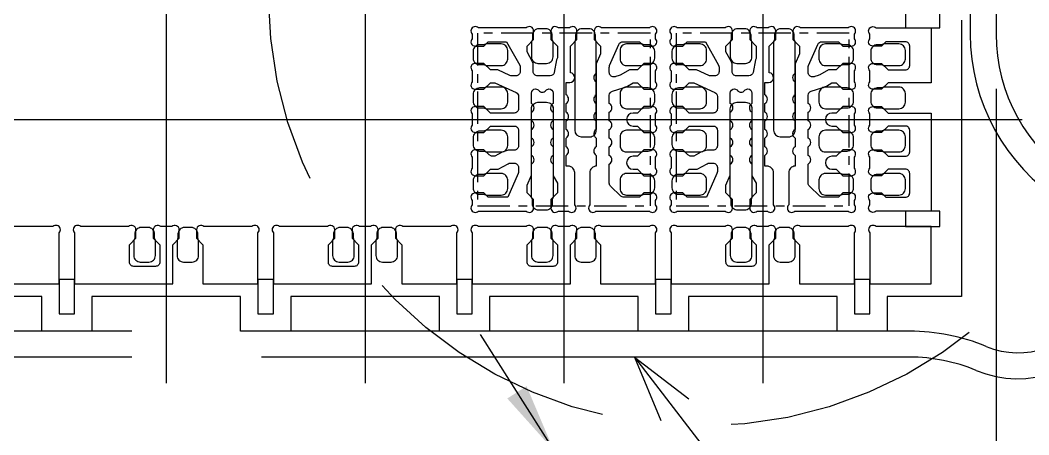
# Model space of a CAD drawing. Extents: x -105 to 405, y -68 to 126.
# Drawn here: x 281.76 to 293.43, y 32.78 to 37.57 of the extents above; entities that cross this region are included whole.
import ezdxf

# ---------------------------------------------------------------- set-up
doc = ezdxf.new("R2010")
doc.units = 0
for name, pattern in [('CENTER', [12, 7.5, -1.5, 1.5, -1.5]), ('DASHED', [4.5, 3, -1.5]), ('PHANTOM', [15, 7.5, -1.5, 1.5, -1.5, 1.5, -1.5])]:
    doc.linetypes.add(name, pattern=pattern)
doc.layers.add('2', color=7, linetype='CONTINUOUS')
doc.layers.add('2D', color=4, linetype='CONTINUOUS')

msp = doc.modelspace()

# ---------------------------------------------------------------- linework, layer by layer
at = {"layer": '2', "linetype": 'CONTINUOUS'}
for points in [[(287.727, 36.7799, -0.2229144), (287.7645, 36.7599, 0.5), (287.8445, 36.7599, -0.2229144), (287.882, 36.7799, -0.4014543), (287.9295, 36.7296), (287.9295, 36.6101, 0.093662), (287.913, 36.5968, -0.168872), (287.9295, 36.5504), (287.9295, 35.7749), (287.9795, 35.6883), (287.9795, 35.5749), (287.9045, 35.4999), (287.9045, 35.3999, 0.6718011), (287.9902, 35.3649), (288.1088, 35.3649, 1.010051), (288.1795, 35.4356), (288.1795, 35.8099, 0.4142136), (288.1045, 35.8849), (288.0795, 35.8849), (288.0795, 36.0097, 0.5976143), (288.0795, 36.1101), (288.0795, 36.2097, 0.5976143), (288.0795, 36.3101), (288.0795, 36.4097, 0.5976143), (288.0795, 36.5101), (288.0795, 36.6097, 0.5976143), (288.0795, 36.7101), (288.0795, 36.8529), (288.1225, 36.8529, 0.9402455), (288.1295, 36.9665), (288.1295, 37.2749), (288.2045, 37.3499), (288.2045, 37.4499, 0.6718011), (288.1188, 37.4849), (287.9902, 37.4849, 0.6718011), (287.9045, 37.4499), (287.9045, 37.3499), (287.9795, 37.2749), (287.9795, 37.1499, -0.1246698), (287.9704, 37.1142), (287.943, 36.9706, -0.3599276), (287.8939, 36.9299), (287.7495, 36.9299, -0.4142136), (287.6995, 36.9799), (287.6995, 37.0694, 0.1280421), (287.6931, 37.0938), (287.6295, 37.2077), (287.6295, 37.2749), (287.7045, 37.3499), (287.7045, 37.4499, 0.6718011), (287.6188, 37.4849), (287.0652, 37.4849, 1.010051), (286.9945, 37.4142), (286.9945, 37.3606, 0.6718011), (287.0295, 37.2749), (287.1295, 37.2749), (287.1795, 37.3249), (287.3922, 37.3249), (287.5431, 37.0547, -0.1280421), (287.5495, 37.0304), (287.5495, 36.9799, -0.4142136), (287.4995, 36.9299), (287.4507, 36.9299, -0.1090479), (287.4296, 36.9346), (287.2888, 36.9999), (287.2045, 36.9999), (287.1295, 37.0749), (287.0295, 37.0749, 0.6718011), (286.9945, 36.9892), (286.9945, 36.8606, 0.6718011), (287.0295, 36.7749), (287.1295, 36.7749), (287.2045, 36.8499), (287.2557, 36.8499), (287.5005, 36.7363, -0.2919773), (287.5295, 36.691), (287.5295, 36.5499, -0.4142136), (287.4795, 36.4999), (287.2045, 36.4999), (287.1295, 36.5749), (287.0295, 36.5749, 0.6718011), (286.9945, 36.4892), (286.9945, 36.3606, 0.6718011), (287.0295, 36.2749), (287.1295, 36.2749), (287.2045, 36.3499), (287.4795, 36.3499, -0.4142136), (287.5295, 36.2999), (287.5295, 36.1199, -0.4142136), (287.4795, 36.0699), (287.4355, 36.0699, 0.1259853), (287.3394, 36.0453), (287.2566, 35.9999), (287.2161, 35.9999), (287.1886, 36.0158), (287.1295, 36.0749), (287.0295, 36.0749, 0.6718011), (286.9945, 35.9892), (286.9945, 35.8606, 0.6718011), (287.0295, 35.7749), (287.1295, 35.7749), (287.2045, 35.8499), (287.295, 35.8499), (287.4115, 35.9138, -0.1259853), (287.4355, 35.9199), (287.4795, 35.9199, -0.4142136), (287.5295, 35.8699), (287.5295, 35.8216, -0.1033102), (287.5253, 35.8016), (287.4045, 35.5249), (287.1795, 35.5249), (287.1295, 35.5749), (287.0295, 35.5749, 0.6718011), (286.9945, 35.4892), (286.9945, 35.4356, 1.010051), (287.0652, 35.3649), (287.6188, 35.3649, 0.6718011), (287.7045, 35.3999), (287.7045, 35.4999), (287.6295, 35.5749), (287.6295, 35.6653), (287.6795, 35.7798), (287.6795, 36.5499, -0.1704314), (287.6959, 36.5968, 0.0936732), (287.6795, 36.6101), (287.6795, 36.7299, -0.3996517)], [(288.4295, 36.3101, 0.3633937), (288.4023, 36.2422, 0.1924306), (288.4295, 36.2097), (288.4295, 36.1101, 0.5976143), (288.4295, 36.0097), (288.4295, 35.8849, 0.4142136), (288.3545, 35.8099), (288.3545, 35.4356, 1.010051), (288.4252, 35.3649), (289.0438, 35.3649, 1.010051), (289.1145, 35.4356), (289.1145, 35.4892, 0.6718011), (289.0795, 35.5749), (288.9795, 35.5749), (288.9295, 35.5249), (288.7481, 35.5249, -0.1925019), (288.7136, 35.5387), (288.595, 35.6516, -0.2053386), (288.5795, 35.6878), (288.5795, 35.9097, 0.5976143), (288.5795, 36.0101), (288.5795, 36.1097, 0.5976143), (288.5795, 36.2101), (288.5795, 36.3097, 0.5976143), (288.5795, 36.4101), (288.5795, 36.5097, 0.5976143), (288.5795, 36.6101), (288.5795, 36.7052, -0.3310913), (288.6151, 36.7531), (288.7384, 36.79, 0.0120144), (288.7493, 36.7936, -0.0283887), (288.7573, 36.7966, 0.0381885), (288.7903, 36.8125), (288.8545, 36.8499), (288.9045, 36.8499), (288.9795, 36.7749), (289.0795, 36.7749, 0.6718011), (289.1145, 36.8606), (289.1145, 36.9892, 0.6718011), (289.0795, 37.0749), (288.9795, 37.0749), (288.9045, 36.9999), (288.814, 36.9999), (288.7148, 36.9422, -0.0591172), (288.6953, 36.9337), (288.6563, 36.922, -0.0729112), (288.642, 36.9199), (288.6295, 36.9199, -0.4142136), (288.5795, 36.9699), (288.5795, 37.0283, -0.1033102), (288.5837, 37.0483), (288.6914, 37.295, -0.298145), (288.7372, 37.3249), (288.9295, 37.3249), (288.9795, 37.2749), (289.0795, 37.2749, 0.6718011), (289.1145, 37.3606), (289.1145, 37.4142, 1.010051), (289.0438, 37.4849), (288.4902, 37.4849, 0.6718011), (288.4045, 37.4499), (288.4045, 37.3499), (288.4795, 37.2749), (288.4795, 37.1845), (288.4295, 37.0701)], [(290.027, 36.7799, -0.2229144), (290.0645, 36.7599, 0.5), (290.1445, 36.7599, -0.2229144), (290.182, 36.7799, -0.4014543), (290.2295, 36.7296), (290.2295, 36.6101, 0.093662), (290.213, 36.5968, -0.168872), (290.2295, 36.5504), (290.2295, 35.7749), (290.2795, 35.6883), (290.2795, 35.5749), (290.2045, 35.4999), (290.2045, 35.3999, 0.6718011), (290.2902, 35.3649), (290.4088, 35.3649, 1.010051), (290.4795, 35.4356), (290.4795, 35.8099, 0.4142136), (290.4045, 35.8849), (290.3795, 35.8849), (290.3795, 36.0097, 0.5976143), (290.3795, 36.1101), (290.3795, 36.2097, 0.5976143), (290.3795, 36.3101), (290.3795, 36.4097, 0.5976143), (290.3795, 36.5101), (290.3795, 36.6097, 0.5976143), (290.3795, 36.7101), (290.3795, 36.8529), (290.4225, 36.8529, 0.9402455), (290.4295, 36.9665), (290.4295, 37.2749), (290.5045, 37.3499), (290.5045, 37.4499, 0.6718011), (290.4188, 37.4849), (290.2902, 37.4849, 0.6718011), (290.2045, 37.4499), (290.2045, 37.3499), (290.2795, 37.2749), (290.2795, 37.1499, -0.1246698), (290.2704, 37.1142), (290.243, 36.9706, -0.3599276), (290.1939, 36.9299), (290.0495, 36.9299, -0.4142136), (289.9995, 36.9799), (289.9995, 37.0694, 0.1280421), (289.9931, 37.0938), (289.9295, 37.2077), (289.9295, 37.2749), (290.0045, 37.3499), (290.0045, 37.4499, 0.6718011), (289.9188, 37.4849), (289.3652, 37.4849, 1.010051), (289.2945, 37.4142), (289.2945, 37.3606, 0.6718011), (289.3295, 37.2749), (289.4295, 37.2749), (289.4795, 37.3249), (289.6922, 37.3249), (289.8431, 37.0547, -0.1280421), (289.8495, 37.0304), (289.8495, 36.9799, -0.4142136), (289.7995, 36.9299), (289.7507, 36.9299, -0.1090479), (289.7296, 36.9346), (289.5888, 36.9999), (289.5045, 36.9999), (289.4295, 37.0749), (289.3295, 37.0749, 0.6718011), (289.2945, 36.9892), (289.2945, 36.8606, 0.6718011), (289.3295, 36.7749), (289.4295, 36.7749), (289.5045, 36.8499), (289.5557, 36.8499), (289.8005, 36.7363, -0.2919773), (289.8295, 36.691), (289.8295, 36.5499, -0.4142136), (289.7795, 36.4999), (289.5045, 36.4999), (289.4295, 36.5749), (289.3295, 36.5749, 0.6718011), (289.2945, 36.4892), (289.2945, 36.3606, 0.6718011), (289.3295, 36.2749), (289.4295, 36.2749), (289.5045, 36.3499), (289.7795, 36.3499, -0.4142136), (289.8295, 36.2999), (289.8295, 36.1199, -0.4142136), (289.7795, 36.0699), (289.7355, 36.0699, 0.1259853), (289.6394, 36.0453), (289.5566, 35.9999), (289.5161, 35.9999), (289.4886, 36.0158), (289.4295, 36.0749), (289.3295, 36.0749, 0.6718011), (289.2945, 35.9892), (289.2945, 35.8606, 0.6718011), (289.3295, 35.7749), (289.4295, 35.7749), (289.5045, 35.8499), (289.595, 35.8499), (289.7115, 35.9138, -0.1259853), (289.7355, 35.9199), (289.7795, 35.9199, -0.4142136), (289.8295, 35.8699), (289.8295, 35.8216, -0.1033102), (289.8253, 35.8016), (289.7045, 35.5249), (289.4795, 35.5249), (289.4295, 35.5749), (289.3295, 35.5749, 0.6718011), (289.2945, 35.4892), (289.2945, 35.4356, 1.010051), (289.3652, 35.3649), (289.9188, 35.3649, 0.6718011), (290.0045, 35.3999), (290.0045, 35.4999), (289.9295, 35.5749), (289.9295, 35.6653), (289.9795, 35.7798), (289.9795, 36.5499, -0.1704314), (289.9959, 36.5968, 0.0936732), (289.9795, 36.6101), (289.9795, 36.7299, -0.3996517)], [(290.7295, 36.3101, 0.3633937), (290.7023, 36.2422, 0.1924306), (290.7295, 36.2097), (290.7295, 36.1101, 0.5976143), (290.7295, 36.0097), (290.7295, 35.8849, 0.4142136), (290.6545, 35.8099), (290.6545, 35.4356, 1.010051), (290.7252, 35.3649), (291.3438, 35.3649, 1.010051), (291.4145, 35.4356), (291.4145, 35.4892, 0.6718011), (291.3795, 35.5749), (291.2795, 35.5749), (291.2295, 35.5249), (291.0481, 35.5249, -0.1925019), (291.0136, 35.5387), (290.895, 35.6516, -0.2053386), (290.8795, 35.6878), (290.8795, 35.9097, 0.5976143), (290.8795, 36.0101), (290.8795, 36.1097, 0.5976143), (290.8795, 36.2101), (290.8795, 36.3097, 0.5976143), (290.8795, 36.4101), (290.8795, 36.5097, 0.5976143), (290.8795, 36.6101), (290.8795, 36.7052, -0.3310913), (290.9151, 36.7531), (291.0384, 36.79, 0.0120144), (291.0493, 36.7936, -0.0283887), (291.0573, 36.7966, 0.0381885), (291.0903, 36.8125), (291.1545, 36.8499), (291.2045, 36.8499), (291.2795, 36.7749), (291.3795, 36.7749, 0.6718011), (291.4145, 36.8606), (291.4145, 36.9892, 0.6718011), (291.3795, 37.0749), (291.2795, 37.0749), (291.2045, 36.9999), (291.114, 36.9999), (291.0148, 36.9422, -0.0591172), (290.9953, 36.9337), (290.9563, 36.922, -0.0729112), (290.942, 36.9199), (290.9295, 36.9199, -0.4142136), (290.8795, 36.9699), (290.8795, 37.0283, -0.1033102), (290.8837, 37.0483), (290.9914, 37.295, -0.298145), (291.0372, 37.3249), (291.2295, 37.3249), (291.2795, 37.2749), (291.3795, 37.2749, 0.6718011), (291.4145, 37.3606), (291.4145, 37.4142, 1.010051), (291.3438, 37.4849), (290.7902, 37.4849, 0.6718011), (290.7045, 37.4499), (290.7045, 37.3499), (290.7795, 37.2749), (290.7795, 37.1845), (290.7295, 37.0701)], [(292.0045, 36.8499), (291.8045, 36.8499), (291.7295, 36.7749), (291.6295, 36.7749, -0.6718011), (291.5945, 36.8606), (291.5945, 36.9892, -0.6718011), (291.6295, 37.0749), (291.7295, 37.0749), (291.8045, 36.9999), (292.0045, 36.9999, 0.4142136), (292.0545, 37.0499), (292.0545, 37.2749, 0.4142136), (292.0045, 37.3249), (291.7795, 37.3249), (291.7295, 37.2749), (291.6295, 37.2749, -0.6718011), (291.5945, 37.3606), (291.5945, 37.4142, -1.010051), (291.6652, 37.4849), (292.3045, 37.4849), (292.3045, 36.8499)], [(289.0795, 36.5749), (288.9795, 36.5749), (288.9045, 36.4999), (288.8545, 36.4999, 1), (288.8545, 36.3499), (288.9045, 36.3499), (288.9795, 36.2749), (289.0795, 36.2749, 0.6718011), (289.1145, 36.3606), (289.1145, 36.4892, 0.6718011)], [(291.3795, 36.5749), (291.2795, 36.5749), (291.2045, 36.4999), (291.1545, 36.4999, 1), (291.1545, 36.3499), (291.2045, 36.3499), (291.2795, 36.2749), (291.3795, 36.2749, 0.6718011), (291.4145, 36.3606), (291.4145, 36.4892, 0.6718011)], [(292.3045, 36.4999), (292.3045, 35.3649), (291.6652, 35.3649, -1.010051), (291.5945, 35.4356), (291.5945, 35.4892, -0.6718011), (291.6295, 35.5749), (291.7295, 35.5749), (291.7795, 35.5249), (292.0045, 35.5249, 0.4142136), (292.0545, 35.5749), (292.0545, 35.7999, 0.4142136), (292.0045, 35.8499), (291.8045, 35.8499), (291.7295, 35.7749), (291.6295, 35.7749, -0.6718011), (291.5945, 35.8606), (291.5945, 35.9892, -0.6718011), (291.6295, 36.0749), (291.7295, 36.0749), (291.8045, 35.9999), (292.0045, 35.9999, 0.4142136), (292.0545, 36.0499), (292.0545, 36.2999, 0.4142136), (292.0045, 36.3499), (291.8045, 36.3499), (291.7295, 36.2749), (291.6295, 36.2749, -0.6718011), (291.5945, 36.3606), (291.5945, 36.4892, -0.6718011), (291.6295, 36.5749), (291.7295, 36.5749), (291.8045, 36.4999), (292.0045, 36.4999)], [(289.0795, 36.0749), (288.9795, 36.0749), (288.9045, 35.9999), (288.8545, 35.9999, 1), (288.8545, 35.8499), (288.9045, 35.8499), (288.9795, 35.7749), (289.0795, 35.7749, 0.6718011), (289.1145, 35.8606), (289.1145, 35.9892, 0.6718011)], [(291.3795, 36.0749), (291.2795, 36.0749), (291.2045, 35.9999), (291.1545, 35.9999, 1), (291.1545, 35.8499), (291.2045, 35.8499), (291.2795, 35.7749), (291.3795, 35.7749, 0.6718011), (291.4145, 35.8606), (291.4145, 35.9892, 0.6718011)], [(281.5795, 34.5249), (282.2145, 34.5249), (282.2145, 35.1142, 1.010051), (282.1438, 35.1849), (281.5902, 35.1849, 0.6718011), (281.5045, 35.1499), (281.5045, 35.0499), (281.5795, 34.9749), (281.5795, 34.7749)], [(283.5295, 34.7749), (283.5295, 34.9749), (283.6045, 35.0499), (283.6045, 35.1499, 0.6718011), (283.5188, 35.1849), (283.3902, 35.1849, 0.6718011), (283.3045, 35.1499), (283.3045, 35.0499), (283.3795, 34.9749), (283.3795, 34.7749, -0.4142136), (283.3295, 34.7249), (283.0795, 34.7249, -0.4142136), (283.0295, 34.7749), (283.0295, 34.9749), (283.1045, 35.0499), (283.1045, 35.1499, 0.6718011), (283.0188, 35.1849), (282.4652, 35.1849, 1.010051), (282.3945, 35.1142), (282.3945, 34.5249), (283.5295, 34.5249)], [(283.8795, 34.5249), (284.5145, 34.5249), (284.5145, 35.1142, 1.010051), (284.4438, 35.1849), (283.8902, 35.1849, 0.6718011), (283.8045, 35.1499), (283.8045, 35.0499), (283.8795, 34.9749), (283.8795, 34.7749)], [(285.8295, 34.7749), (285.8295, 34.9749), (285.9045, 35.0499), (285.9045, 35.1499, 0.6718011), (285.8188, 35.1849), (285.6902, 35.1849, 0.6718011), (285.6045, 35.1499), (285.6045, 35.0499), (285.6795, 34.9749), (285.6795, 34.7749, -0.4142136), (285.6295, 34.7249), (285.3795, 34.7249, -0.4142136), (285.3295, 34.7749), (285.3295, 34.9749), (285.4045, 35.0499), (285.4045, 35.1499, 0.6718011), (285.3188, 35.1849), (284.7652, 35.1849, 1.010051), (284.6945, 35.1142), (284.6945, 34.5249), (285.8295, 34.5249)], [(286.1795, 34.5249), (286.8145, 34.5249), (286.8145, 35.1142, 1.010051), (286.7438, 35.1849), (286.1902, 35.1849, 0.6718011), (286.1045, 35.1499), (286.1045, 35.0499), (286.1795, 34.9749), (286.1795, 34.7749)], [(288.1295, 34.7749), (288.1295, 34.9749), (288.2045, 35.0499), (288.2045, 35.1499, 0.6718011), (288.1188, 35.1849), (287.9902, 35.1849, 0.6718011), (287.9045, 35.1499), (287.9045, 35.0499), (287.9795, 34.9749), (287.9795, 34.7749, -0.4142136), (287.9295, 34.7249), (287.6795, 34.7249, -0.4142136), (287.6295, 34.7749), (287.6295, 34.9749), (287.7045, 35.0499), (287.7045, 35.1499, 0.6718011), (287.6188, 35.1849), (287.0652, 35.1849, 1.010051), (286.9945, 35.1142), (286.9945, 34.5249), (288.1295, 34.5249)], [(288.4795, 34.5249), (289.1145, 34.5249), (289.1145, 35.1142, 1.010051), (289.0438, 35.1849), (288.4902, 35.1849, 0.6718011), (288.4045, 35.1499), (288.4045, 35.0499), (288.4795, 34.9749), (288.4795, 34.7749)], [(290.4295, 34.7749), (290.4295, 34.9749), (290.5045, 35.0499), (290.5045, 35.1499, 0.6718011), (290.4188, 35.1849), (290.2902, 35.1849, 0.6718011), (290.2045, 35.1499), (290.2045, 35.0499), (290.2795, 34.9749), (290.2795, 34.7749, -0.4142136), (290.2295, 34.7249), (289.9795, 34.7249, -0.4142136), (289.9295, 34.7749), (289.9295, 34.9749), (290.0045, 35.0499), (290.0045, 35.1499, 0.6718011), (289.9188, 35.1849), (289.3652, 35.1849, 1.010051), (289.2945, 35.1142), (289.2945, 34.5249), (290.4295, 34.5249)], [(290.7795, 34.5249), (291.4145, 34.5249), (291.4145, 35.1142, 1.010051), (291.3438, 35.1849), (290.7902, 35.1849, 0.6718011), (290.7045, 35.1499), (290.7045, 35.0499), (290.7795, 34.9749), (290.7795, 34.7749)], [(292.3045, 34.5249), (292.3045, 35.1849), (291.6652, 35.1849, 1.010051), (291.5945, 35.1142), (291.5945, 34.5249)]]:
    msp.add_lwpolyline(points, format="xyb", close=True, dxfattribs=at)
for centre, start, end in [((288.4565, 36.9099), 118.27371, 241.72629), ((290.7565, 36.9099), 118.27371, 241.72629), ((288.4565, 36.6599), 118.27371, 241.72629), ((290.7565, 36.6599), 118.27371, 241.72629), ((287.6525, 36.5599), 298.27224, 40.32217), ((287.9565, 36.5599), 139.67639, 241.71939), ((289.9525, 36.5599), 298.27224, 40.32217), ((290.2565, 36.5599), 139.67639, 241.71939), ((287.6525, 36.3599), 298.27224, 61.72776), ((287.9565, 36.3599), 118.27535, 241.7236), ((288.4565, 36.4599), 118.27371, 241.72629), ((289.9525, 36.3599), 298.27224, 61.72776), ((290.2565, 36.3599), 118.27535, 241.7236), ((290.7565, 36.4599), 118.27371, 241.72629), ((287.6525, 36.1599), 298.27224, 61.72776), ((287.9565, 36.1599), 118.27745, 241.72149), ((289.9525, 36.1599), 298.27224, 61.72776), ((290.2565, 36.1599), 118.27745, 241.72149), ((287.6525, 35.9599), 298.27224, 61.72776), ((287.9565, 35.9599), 118.27956, 241.71939), ((289.9525, 35.9599), 298.27224, 61.72776), ((290.2565, 35.9599), 118.27956, 241.71939)]:
    msp.add_arc(centre, 0.057, start, end, dxfattribs=at)
at = {"layer": '2D'}
for p, q in [((283.4545, 96.9749), (283.4545, 33.3749)), ((285.7545, 96.9749), (285.7545, 33.3749)), ((288.0545, 96.9749), (288.0545, 33.3749)), ((290.3545, 96.9749), (290.3545, 33.3749)), ((236.7545, 36.4249), (293.3545, 36.4249))]:
    msp.add_line(p, q, dxfattribs=at)
at = {"layer": '2D', "color": 7, "linetype": 'CONTINUOUS'}
for p, q in [((293.0545, 36.7785), (293.0545, 20.4776)), ((287.0859, 33.9375), (289.323, 30.4124)), ((288.8719, 33.6728), (294.7156, 26.0867)), ((288.8719, 33.6728), (289.5, 33.1927)), ((288.8719, 33.6728), (289.1758, 32.943))]:
    msp.add_line(p, q, dxfattribs=at)
at = {"layer": '2D', "color": 3, "linetype": 'PHANTOM'}
for points in [[(237.0545, 62.4363, 0.2559241), (236.1314, 64.1216, -0.5477226), (236.1314, 66.2282, 0.2559241), (237.0545, 67.9135), (237.0545, 92.9363, 0.2559241), (236.1314, 94.6216, -0.9166595), (237.2852, 96.8288, 0.0990195), (238.0545, 96.6749), (292.0545, 96.6749, 0.0990195), (292.8237, 96.8288, -0.9166595), (293.9776, 94.6216, 0.2559241), (293.0545, 92.9363), (293.0545, 67.9135, 0.2559241), (293.9776, 66.2282, -0.5477226), (293.9776, 64.1216, 0.2559241), (293.0545, 62.4363), (293.0545, 37.4135, 0.2559241), (293.9776, 35.7282, -0.9166595), (292.8237, 33.5211, 0.0990195), (292.0545, 33.6749), (238.0545, 33.6749, 0.0990195), (237.2852, 33.5211, -0.9166595), (236.1314, 35.7282, 0.2559241), (237.0545, 37.4135)], [(237.3545, 62.4363, 0.2559241), (236.2929, 64.3744, -0.5477226), (236.2929, 65.9755, 0.2559241), (237.3545, 67.9135), (237.3545, 92.9363, 0.2559241), (236.2929, 94.8744, -0.9166595), (237.1699, 96.5519, 0.0990195), (238.0545, 96.3749), (292.0545, 96.3749, 0.0990195), (292.9391, 96.5519, -0.9166595), (293.816, 94.8744, 0.2559241), (292.7545, 92.9363), (292.7545, 67.9135, 0.2559241), (293.816, 65.9755, -0.5477226), (293.816, 64.3744, 0.2559241), (292.7545, 62.4363), (292.7545, 37.4135, 0.2559241), (293.816, 35.4755, -0.9166595), (292.9391, 33.798, 0.0990195), (292.0545, 33.9749), (238.0545, 33.9749, 0.0990195), (237.1699, 33.798, -0.9166595), (236.2929, 35.4755, 0.2559241), (237.3545, 37.4135)]]:
    msp.add_lwpolyline(points, format="xyb", close=True, dxfattribs=at)
at = {"layer": '2D', "linetype": 'CONTINUOUS'}
msp.add_lwpolyline([(292.6545, 37.5749), (292.6545, 35.2749), (292.6545, 34.3749), (291.7945, 34.3749), (291.7945, 33.9749), (291.5045, 33.9749), (291.2145, 33.9749), (291.2145, 34.3749), (289.4945, 34.3749), (289.4945, 33.9749), (289.2045, 33.9749), (288.9145, 33.9749), (288.9145, 34.3749), (287.1945, 34.3749), (287.1945, 33.9749), (286.9045, 33.9749), (286.6145, 33.9749), (286.6145, 34.3749), (284.8945, 34.3749), (284.8945, 33.9749), (284.6045, 33.9749), (284.3145, 33.9749), (284.3145, 34.3749), (282.5945, 34.3749), (282.5945, 33.9749), (282.3045, 33.9749), (282.0145, 33.9749), (282.0145, 34.3749), (280.2945, 34.3749)], dxfattribs=at)
for points in [[(292.4045, 37.4849), (292.4045, 37.5749), (292.4045, 37.6649), (292.0045, 37.6649), (292.0045, 37.5749), (292.0045, 37.4849)], [(292.4045, 35.3649), (292.0045, 35.3649), (292.0045, 35.2749), (292.0045, 35.1849), (292.4045, 35.1849), (292.4045, 35.2749)], [(282.3945, 34.1749), (282.3945, 34.5749), (282.3045, 34.5749), (282.2145, 34.5749), (282.2145, 34.1749), (282.3045, 34.1749)], [(284.6945, 34.1749), (284.6945, 34.5749), (284.6045, 34.5749), (284.5145, 34.5749), (284.5145, 34.1749), (284.6045, 34.1749)], [(286.9945, 34.1749), (286.9945, 34.5749), (286.9045, 34.5749), (286.8145, 34.5749), (286.8145, 34.1749), (286.9045, 34.1749)], [(289.2945, 34.1749), (289.2945, 34.5749), (289.2045, 34.5749), (289.1145, 34.5749), (289.1145, 34.1749), (289.2045, 34.1749)], [(291.4145, 34.1749), (291.5045, 34.1749), (291.5945, 34.1749), (291.5945, 34.5749), (291.5045, 34.5749), (291.4145, 34.5749)]]:
    msp.add_lwpolyline(points, close=True, dxfattribs=at)
for points in [[(287.9295, 37.1499), (287.9295, 37.3249), (287.9195, 37.3499), (287.9195, 37.3999, 0.4142136), (287.8445, 37.4749), (287.7645, 37.4749, 0.4142136), (287.6895, 37.3999), (287.6895, 37.3499), (287.6795, 37.3249), (287.6795, 37.1499, 0.4142136), (287.7545, 37.0749), (287.8545, 37.0749, 0.4142136)], [(288.4295, 37.3249), (288.4195, 37.3499), (288.4195, 37.3999, 0.4142136), (288.3445, 37.4749), (288.2645, 37.4749, 0.4142136), (288.1895, 37.3999), (288.1895, 37.3499), (288.1795, 37.3249), (288.1795, 36.2999, 0.4142074), (288.2545, 36.2249), (288.3545, 36.2249, 0.4142136), (288.4295, 36.2999)], [(290.2295, 37.1499), (290.2295, 37.3249), (290.2195, 37.3499), (290.2195, 37.3999, 0.4142136), (290.1445, 37.4749), (290.0645, 37.4749, 0.4142136), (289.9895, 37.3999), (289.9895, 37.3499), (289.9795, 37.3249), (289.9795, 37.1499, 0.4142136), (290.0545, 37.0749), (290.1545, 37.0749, 0.4142136)], [(290.7295, 37.3249), (290.7195, 37.3499), (290.7195, 37.3999, 0.4142136), (290.6445, 37.4749), (290.5645, 37.4749, 0.4142136), (290.4895, 37.3999), (290.4895, 37.3499), (290.4795, 37.3249), (290.4795, 36.2999, 0.4142074), (290.5545, 36.2249), (290.6545, 36.2249, 0.4142136), (290.7295, 36.2999)], [(287.3295, 37.2999), (287.1545, 37.2999), (287.1295, 37.2899), (287.0795, 37.2899, 0.4142136), (287.0045, 37.2149), (287.0045, 37.1349, 0.4142136), (287.0795, 37.0599), (287.1295, 37.0599), (287.1545, 37.0499), (287.3295, 37.0499, 0.4142136), (287.4045, 37.1249), (287.4045, 37.2249, 0.4142136)], [(288.7045, 37.2249), (288.7045, 37.1249, 0.4142136), (288.7795, 37.0499), (288.9545, 37.0499), (288.9795, 37.0599), (289.0295, 37.0599, 0.4142136), (289.1045, 37.1349), (289.1045, 37.2149, 0.4142136), (289.0295, 37.2899), (288.9795, 37.2899), (288.9545, 37.2999), (288.7795, 37.2999, 0.4142136)], [(289.6295, 37.2999), (289.4545, 37.2999), (289.4295, 37.2899), (289.3795, 37.2899, 0.4142136), (289.3045, 37.2149), (289.3045, 37.1349, 0.4142136), (289.3795, 37.0599), (289.4295, 37.0599), (289.4545, 37.0499), (289.6295, 37.0499, 0.4142136), (289.7045, 37.1249), (289.7045, 37.2249, 0.4142136)], [(291.0045, 37.2249), (291.0045, 37.1249, 0.4142136), (291.0795, 37.0499), (291.2545, 37.0499), (291.2795, 37.0599), (291.3295, 37.0599, 0.4142136), (291.4045, 37.1349), (291.4045, 37.2149, 0.4142136), (291.3295, 37.2899), (291.2795, 37.2899), (291.2545, 37.2999), (291.0795, 37.2999, 0.4142136)], [(291.9295, 37.2999), (291.7545, 37.2999), (291.7295, 37.2899), (291.6795, 37.2899, 0.4142136), (291.6045, 37.2149), (291.6045, 37.1349, 0.4142136), (291.6795, 37.0599), (291.7295, 37.0599), (291.7545, 37.0499), (291.9295, 37.0499, 0.4142136), (292.0045, 37.1249), (292.0045, 37.2249, 0.4142136)], [(287.3295, 36.7999), (287.1545, 36.7999), (287.1295, 36.7899), (287.0795, 36.7899, 0.4142136), (287.0045, 36.7149), (287.0045, 36.6349, 0.4142136), (287.0795, 36.5599), (287.1295, 36.5599), (287.1545, 36.5499), (287.3295, 36.5499, 0.4142136), (287.4045, 36.6249), (287.4045, 36.7249, 0.4142136)], [(288.7045, 36.7249), (288.7045, 36.6249, 0.4142136), (288.7795, 36.5499), (288.9545, 36.5499), (288.9795, 36.5599), (289.0295, 36.5599, 0.4142136), (289.1045, 36.6349), (289.1045, 36.7149, 0.4142136), (289.0295, 36.7899), (288.9795, 36.7899), (288.9545, 36.7999), (288.7795, 36.7999, 0.4142136)], [(289.6295, 36.7999), (289.4545, 36.7999), (289.4295, 36.7899), (289.3795, 36.7899, 0.4142136), (289.3045, 36.7149), (289.3045, 36.6349, 0.4142136), (289.3795, 36.5599), (289.4295, 36.5599), (289.4545, 36.5499), (289.6295, 36.5499, 0.4142136), (289.7045, 36.6249), (289.7045, 36.7249, 0.4142136)], [(291.0045, 36.7249), (291.0045, 36.6249, 0.4142136), (291.0795, 36.5499), (291.2545, 36.5499), (291.2795, 36.5599), (291.3295, 36.5599, 0.4142136), (291.4045, 36.6349), (291.4045, 36.7149, 0.4142136), (291.3295, 36.7899), (291.2795, 36.7899), (291.2545, 36.7999), (291.0795, 36.7999, 0.4142136)], [(291.9295, 36.7999), (291.7545, 36.7999), (291.7295, 36.7899), (291.6795, 36.7899, 0.4142136), (291.6045, 36.7149), (291.6045, 36.6349, 0.4142136), (291.6795, 36.5599), (291.7295, 36.5599), (291.7545, 36.5499), (291.9295, 36.5499, 0.4142136), (292.0045, 36.6249), (292.0045, 36.7249, 0.4142136)], [(287.6795, 36.5499, -0.4142074), (287.7545, 36.6249), (287.8545, 36.6249, -0.4142136), (287.9295, 36.5499), (287.9295, 35.5249), (287.9195, 35.4999), (287.9195, 35.4499, -0.4142136), (287.8445, 35.3749), (287.7645, 35.3749, -0.4142136), (287.6895, 35.4499), (287.6895, 35.4999), (287.6795, 35.5249)], [(289.9795, 36.5499, -0.4142074), (290.0545, 36.6249), (290.1545, 36.6249, -0.4142136), (290.2295, 36.5499), (290.2295, 35.5249), (290.2195, 35.4999), (290.2195, 35.4499, -0.4142136), (290.1445, 35.3749), (290.0645, 35.3749, -0.4142136), (289.9895, 35.4499), (289.9895, 35.4999), (289.9795, 35.5249)], [(287.3295, 36.2999), (287.1545, 36.2999), (287.1295, 36.2899), (287.0795, 36.2899, 0.4142136), (287.0045, 36.2149), (287.0045, 36.1349, 0.4142136), (287.0795, 36.0599), (287.1295, 36.0599), (287.1545, 36.0499), (287.3295, 36.0499, 0.4142136), (287.4045, 36.1249), (287.4045, 36.2249, 0.4142136)], [(288.7045, 36.2249), (288.7045, 36.1249, 0.4142136), (288.7795, 36.0499), (288.9545, 36.0499), (288.9795, 36.0599), (289.0295, 36.0599, 0.4142136), (289.1045, 36.1349), (289.1045, 36.2149, 0.4142136), (289.0295, 36.2899), (288.9795, 36.2899), (288.9545, 36.2999), (288.7795, 36.2999, 0.4142136)], [(289.6295, 36.2999), (289.4545, 36.2999), (289.4295, 36.2899), (289.3795, 36.2899, 0.4142136), (289.3045, 36.2149), (289.3045, 36.1349, 0.4142136), (289.3795, 36.0599), (289.4295, 36.0599), (289.4545, 36.0499), (289.6295, 36.0499, 0.4142136), (289.7045, 36.1249), (289.7045, 36.2249, 0.4142136)], [(291.0045, 36.2249), (291.0045, 36.1249, 0.4142136), (291.0795, 36.0499), (291.2545, 36.0499), (291.2795, 36.0599), (291.3295, 36.0599, 0.4142136), (291.4045, 36.1349), (291.4045, 36.2149, 0.4142136), (291.3295, 36.2899), (291.2795, 36.2899), (291.2545, 36.2999), (291.0795, 36.2999, 0.4142136)], [(291.9295, 36.2999), (291.7545, 36.2999), (291.7295, 36.2899), (291.6795, 36.2899, 0.4142136), (291.6045, 36.2149), (291.6045, 36.1349, 0.4142136), (291.6795, 36.0599), (291.7295, 36.0599), (291.7545, 36.0499), (291.9295, 36.0499, 0.4142136), (292.0045, 36.1249), (292.0045, 36.2249, 0.4142136)], [(287.3295, 35.7999), (287.1545, 35.7999), (287.1295, 35.7899), (287.0795, 35.7899, 0.4142136), (287.0045, 35.7149), (287.0045, 35.6349, 0.4142136), (287.0795, 35.5599), (287.1295, 35.5599), (287.1545, 35.5499), (287.3295, 35.5499, 0.4142136), (287.4045, 35.6249), (287.4045, 35.7249, 0.4142136)], [(288.7045, 35.7249), (288.7045, 35.6249, 0.4142136), (288.7795, 35.5499), (288.9545, 35.5499), (288.9795, 35.5599), (289.0295, 35.5599, 0.4142136), (289.1045, 35.6349), (289.1045, 35.7149, 0.4142136), (289.0295, 35.7899), (288.9795, 35.7899), (288.9545, 35.7999), (288.7795, 35.7999, 0.4142136)], [(289.6295, 35.7999), (289.4545, 35.7999), (289.4295, 35.7899), (289.3795, 35.7899, 0.4142136), (289.3045, 35.7149), (289.3045, 35.6349, 0.4142136), (289.3795, 35.5599), (289.4295, 35.5599), (289.4545, 35.5499), (289.6295, 35.5499, 0.4142136), (289.7045, 35.6249), (289.7045, 35.7249, 0.4142136)], [(291.0045, 35.7249), (291.0045, 35.6249, 0.4142136), (291.0795, 35.5499), (291.2545, 35.5499), (291.2795, 35.5599), (291.3295, 35.5599, 0.4142136), (291.4045, 35.6349), (291.4045, 35.7149, 0.4142136), (291.3295, 35.7899), (291.2795, 35.7899), (291.2545, 35.7999), (291.0795, 35.7999, 0.4142136)], [(291.9295, 35.7999), (291.7545, 35.7999), (291.7295, 35.7899), (291.6795, 35.7899, 0.4142136), (291.6045, 35.7149), (291.6045, 35.6349, 0.4142136), (291.6795, 35.5599), (291.7295, 35.5599), (291.7545, 35.5499), (291.9295, 35.5499, 0.4142136), (292.0045, 35.6249), (292.0045, 35.7249, 0.4142136)], [(283.3295, 34.8499), (283.3295, 35.0249), (283.3195, 35.0499), (283.3195, 35.0999, 0.4142136), (283.2445, 35.1749), (283.1645, 35.1749, 0.4142136), (283.0895, 35.0999), (283.0895, 35.0499), (283.0795, 35.0249), (283.0795, 34.8499, 0.4142136), (283.1545, 34.7749), (283.2545, 34.7749, 0.4142136)], [(283.5795, 34.8499, 0.4142136), (283.6545, 34.7749), (283.7545, 34.7749, 0.4142136), (283.8295, 34.8499), (283.8295, 35.0249), (283.8195, 35.0499), (283.8195, 35.0999, 0.4142136), (283.7445, 35.1749), (283.6645, 35.1749, 0.4142136), (283.5895, 35.0999), (283.5895, 35.0499), (283.5795, 35.0249)], [(285.6295, 34.8499), (285.6295, 35.0249), (285.6195, 35.0499), (285.6195, 35.0999, 0.4142136), (285.5445, 35.1749), (285.4645, 35.1749, 0.4142136), (285.3895, 35.0999), (285.3895, 35.0499), (285.3795, 35.0249), (285.3795, 34.8499, 0.4142136), (285.4545, 34.7749), (285.5545, 34.7749, 0.4142136)], [(285.8795, 34.8499, 0.4142136), (285.9545, 34.7749), (286.0545, 34.7749, 0.4142136), (286.1295, 34.8499), (286.1295, 35.0249), (286.1195, 35.0499), (286.1195, 35.0999, 0.4142136), (286.0445, 35.1749), (285.9645, 35.1749, 0.4142136), (285.8895, 35.0999), (285.8895, 35.0499), (285.8795, 35.0249)], [(287.9295, 34.8499), (287.9295, 35.0249), (287.9195, 35.0499), (287.9195, 35.0999, 0.4142136), (287.8445, 35.1749), (287.7645, 35.1749, 0.4142136), (287.6895, 35.0999), (287.6895, 35.0499), (287.6795, 35.0249), (287.6795, 34.8499, 0.4142136), (287.7545, 34.7749), (287.8545, 34.7749, 0.4142136)], [(288.1795, 34.8499, 0.4142136), (288.2545, 34.7749), (288.3545, 34.7749, 0.4142136), (288.4295, 34.8499), (288.4295, 35.0249), (288.4195, 35.0499), (288.4195, 35.0999, 0.4142136), (288.3445, 35.1749), (288.2645, 35.1749, 0.4142136), (288.1895, 35.0999), (288.1895, 35.0499), (288.1795, 35.0249)], [(290.2295, 34.8499), (290.2295, 35.0249), (290.2195, 35.0499), (290.2195, 35.0999, 0.4142136), (290.1445, 35.1749), (290.0645, 35.1749, 0.4142136), (289.9895, 35.0999), (289.9895, 35.0499), (289.9795, 35.0249), (289.9795, 34.8499, 0.4142136), (290.0545, 34.7749), (290.1545, 34.7749, 0.4142136)], [(290.4795, 34.8499, 0.4142136), (290.5545, 34.7749), (290.6545, 34.7749, 0.4142136), (290.7295, 34.8499), (290.7295, 35.0249), (290.7195, 35.0499), (290.7195, 35.0999, 0.4142136), (290.6445, 35.1749), (290.5645, 35.1749, 0.4142136), (290.4895, 35.0999), (290.4895, 35.0499), (290.4795, 35.0249)]]:
    msp.add_lwpolyline(points, format="xyb", close=True, dxfattribs=at)
at = {"layer": '2D', "color": 2, "linetype": 'CENTER', "ltscale": 0.05}
for points in [[(289.0545, 37.4249), (287.0545, 37.4249), (287.0545, 35.4249), (289.0545, 35.4249)], [(291.3545, 37.4249), (289.3545, 37.4249), (289.3545, 35.4249), (291.3545, 35.4249)]]:
    msp.add_lwpolyline(points, close=True, dxfattribs=at)
at = {"layer": '2D', "linetype": 'DASHED'}
msp.add_circle((289.637, 37.8756), 5, dxfattribs=at)
at = {"layer": '2D', "color": 7}
msp.add_solid([(287.6229, 33.3382), (287.3995, 33.1964), (287.9366, 32.5971)], dxfattribs=at)

doc.saveas('drawing.dxf')
